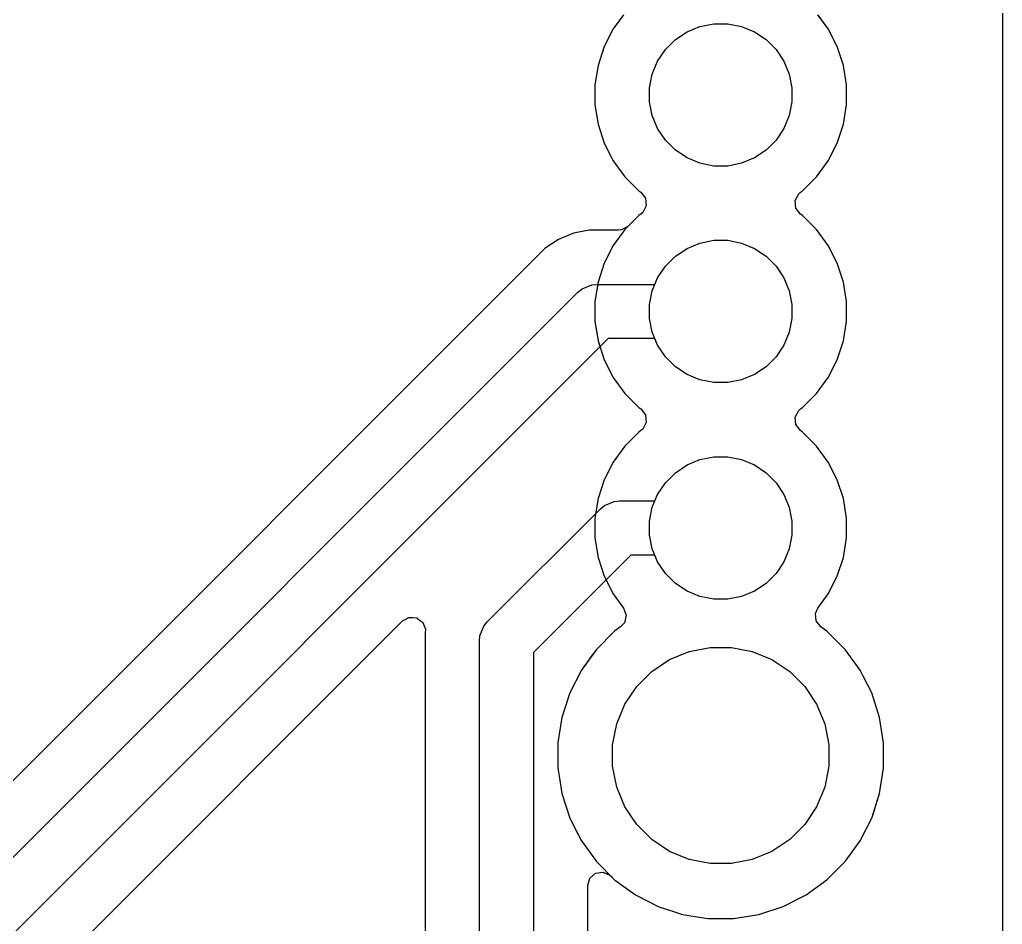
# Model space of a CAD drawing. Header units: inches. Extents: x 6.57 to 9.79, y -8.72 to -3.17.
# Drawn here: x 9.4302 to 9.7874, y -7.522 to -7.1931 of the extents above; entities that cross this region are included whole.
import ezdxf

# ---------------------------------------------------------------- set-up
doc = ezdxf.new("R2010")
doc.units = ezdxf.units.IN
doc.header["$MEASUREMENT"] = 0
doc.layers.add('F.Cu', color=13, linetype='CONTINUOUS', true_color=0xc83434)

msp = doc.modelspace()

# ---------------------------------------------------------------- linework, layer by layer
at = {"layer": 'F.Cu', "linetype": 'CONTINUOUS'}
for p, q in [((9.78738, -3.17026), (9.78738, -8.71951)), ((9.78738, -3.17026), (9.78738, -8.71951)), ((9.78738, -3.17026), (9.78738, -8.71951)), ((9.78738, -3.17026), (9.78738, -8.71951)), ((9.64971, -7.19134), (9.64595, -7.19652)), ((9.64971, -7.19134), (9.64595, -7.19652)), ((9.64971, -7.19134), (9.64595, -7.19652)), ((9.64971, -7.19134), (9.64595, -7.19652)), ((9.72413, -7.19652), (9.72037, -7.19134)), ((9.72413, -7.19652), (9.72037, -7.19134)), ((9.72413, -7.19652), (9.72037, -7.19134)), ((9.72413, -7.19652), (9.72061, -7.19168)), ((9.67278, -7.19754), (9.67749, -7.19559)), ((9.67278, -7.19754), (9.67749, -7.19559)), ((9.67278, -7.19754), (9.67749, -7.19559)), ((9.67278, -7.19754), (9.67749, -7.19559)), ((9.67749, -7.19559), (9.68249, -7.1946)), ((9.67749, -7.19559), (9.68249, -7.1946)), ((9.67749, -7.19559), (9.68249, -7.1946)), ((9.67749, -7.19559), (9.68249, -7.1946)), ((9.68249, -7.1946), (9.68759, -7.1946)), ((9.68249, -7.1946), (9.68759, -7.1946)), ((9.68249, -7.1946), (9.68759, -7.1946)), ((9.68249, -7.1946), (9.68759, -7.1946)), ((9.68759, -7.1946), (9.69259, -7.19559)), ((9.68759, -7.1946), (9.69259, -7.19559)), ((9.68759, -7.1946), (9.69259, -7.19559)), ((9.68759, -7.1946), (9.69259, -7.19559)), ((9.69259, -7.19559), (9.6973, -7.19754)), ((9.69259, -7.19559), (9.6973, -7.19754)), ((9.69259, -7.19559), (9.6973, -7.19754)), ((9.69259, -7.19559), (9.6973, -7.19754)), ((9.64595, -7.19652), (9.64268, -7.20293)), ((9.64595, -7.19652), (9.64268, -7.20293)), ((9.64595, -7.19652), (9.64268, -7.20293)), ((9.64595, -7.19652), (9.64268, -7.20293)), ((9.66855, -7.20037), (9.67278, -7.19754)), ((9.66855, -7.20037), (9.67278, -7.19754)), ((9.66855, -7.20037), (9.67278, -7.19754)), ((9.66855, -7.20037), (9.67278, -7.19754)), ((9.6973, -7.19754), (9.70153, -7.20037)), ((9.6973, -7.19754), (9.70153, -7.20037)), ((9.6973, -7.19754), (9.70153, -7.20037)), ((9.6973, -7.19754), (9.70153, -7.20037)), ((9.7274, -7.20293), (9.72413, -7.19652)), ((9.7274, -7.20293), (9.72413, -7.19652)), ((9.7274, -7.20293), (9.72413, -7.19652)), ((9.7274, -7.20293), (9.72413, -7.19652)), ((9.64268, -7.20293), (9.64046, -7.20977)), ((9.64268, -7.20293), (9.64046, -7.20977)), ((9.64268, -7.20293), (9.64046, -7.20977)), ((9.64268, -7.20293), (9.64046, -7.20977)), ((9.66494, -7.20398), (9.66855, -7.20037)), ((9.66494, -7.20398), (9.66855, -7.20037)), ((9.66494, -7.20398), (9.66855, -7.20037)), ((9.66494, -7.20398), (9.66855, -7.20037)), ((9.70153, -7.20037), (9.70514, -7.20398)), ((9.70153, -7.20037), (9.70514, -7.20398)), ((9.70153, -7.20037), (9.70514, -7.20398)), ((9.70153, -7.20037), (9.70514, -7.20398)), ((9.72962, -7.20977), (9.7274, -7.20293)), ((9.72962, -7.20977), (9.7274, -7.20293)), ((9.72962, -7.20977), (9.7274, -7.20293)), ((9.72962, -7.20977), (9.7274, -7.20293)), ((9.66211, -7.20822), (9.66494, -7.20398)), ((9.66211, -7.20822), (9.66494, -7.20398)), ((9.66211, -7.20822), (9.66494, -7.20398)), ((9.66211, -7.20822), (9.66494, -7.20398)), ((9.70514, -7.20398), (9.70797, -7.20822)), ((9.70514, -7.20398), (9.70797, -7.20822)), ((9.70514, -7.20398), (9.70797, -7.20822)), ((9.70514, -7.20398), (9.70797, -7.20822)), ((9.64046, -7.20977), (9.63933, -7.21688)), ((9.64046, -7.20977), (9.63933, -7.21688)), ((9.64046, -7.20977), (9.63933, -7.21688)), ((9.64046, -7.20977), (9.63933, -7.21688)), ((9.66016, -7.21293), (9.66211, -7.20822)), ((9.66016, -7.21293), (9.66211, -7.20822)), ((9.66016, -7.21293), (9.66211, -7.20822)), ((9.66016, -7.21293), (9.66211, -7.20822)), ((9.70797, -7.20822), (9.70992, -7.21293)), ((9.70797, -7.20822), (9.70992, -7.21293)), ((9.70797, -7.20822), (9.70992, -7.21293)), ((9.70797, -7.20822), (9.70992, -7.21293)), ((9.73074, -7.21688), (9.72962, -7.20977)), ((9.72962, -7.20977), (9.72962, -7.20977)), ((9.73074, -7.21688), (9.72962, -7.20977)), ((9.72962, -7.20977), (9.72962, -7.20977)), ((9.73074, -7.21688), (9.72962, -7.20977)), ((9.72962, -7.20977), (9.72962, -7.20977)), ((9.73074, -7.21688), (9.72962, -7.20977)), ((9.72962, -7.20977), (9.72962, -7.20977)), ((9.65916, -7.21792), (9.66016, -7.21293)), ((9.65916, -7.21792), (9.66016, -7.21293)), ((9.65916, -7.21792), (9.66016, -7.21293)), ((9.65916, -7.21792), (9.66016, -7.21293)), ((9.70992, -7.21293), (9.71091, -7.21792)), ((9.70992, -7.21293), (9.71091, -7.21792)), ((9.70992, -7.21293), (9.71091, -7.21792)), ((9.70992, -7.21293), (9.71091, -7.21792)), ((9.63933, -7.21688), (9.63933, -7.22407)), ((9.63933, -7.21688), (9.63933, -7.22407)), ((9.63933, -7.21688), (9.63933, -7.22407)), ((9.63933, -7.21688), (9.63933, -7.22407)), ((9.73074, -7.22407), (9.73074, -7.21688)), ((9.73074, -7.22407), (9.73074, -7.21688)), ((9.73074, -7.22407), (9.73074, -7.21688)), ((9.73074, -7.22407), (9.73074, -7.21688)), ((9.65916, -7.22302), (9.65916, -7.21792)), ((9.65916, -7.22302), (9.65916, -7.21792)), ((9.65916, -7.22302), (9.65916, -7.21792)), ((9.65916, -7.22302), (9.65916, -7.21792)), ((9.71091, -7.21792), (9.71091, -7.22302)), ((9.71091, -7.21792), (9.71091, -7.22302)), ((9.71091, -7.21792), (9.71091, -7.22302)), ((9.71091, -7.21792), (9.71091, -7.22302)), ((9.63933, -7.22407), (9.64046, -7.23117)), ((9.63933, -7.22407), (9.64046, -7.23117)), ((9.63933, -7.22407), (9.64046, -7.23117)), ((9.63933, -7.22407), (9.64046, -7.23117)), ((9.66016, -7.22802), (9.65916, -7.22302)), ((9.66016, -7.22802), (9.65916, -7.22302)), ((9.66016, -7.22802), (9.65916, -7.22302)), ((9.66016, -7.22802), (9.65916, -7.22302)), ((9.71091, -7.22302), (9.70992, -7.22802)), ((9.71091, -7.22302), (9.70992, -7.22802)), ((9.71091, -7.22302), (9.70992, -7.22802)), ((9.71091, -7.22302), (9.70992, -7.22802)), ((9.73012, -7.22802), (9.73074, -7.22407)), ((9.73012, -7.22802), (9.73074, -7.22407)), ((9.73012, -7.22802), (9.73074, -7.22407)), ((9.73012, -7.22802), (9.73074, -7.22407)), ((9.66211, -7.23273), (9.66016, -7.22802)), ((9.66211, -7.23273), (9.66016, -7.22802)), ((9.66211, -7.23273), (9.66016, -7.22802)), ((9.66211, -7.23273), (9.66016, -7.22802)), ((9.70992, -7.22802), (9.70797, -7.23273)), ((9.70992, -7.22802), (9.70797, -7.23273)), ((9.70992, -7.22802), (9.70797, -7.23273)), ((9.70992, -7.22802), (9.70797, -7.23273)), ((9.72962, -7.23117), (9.73012, -7.22802)), ((9.72962, -7.23117), (9.73012, -7.22802)), ((9.72962, -7.23117), (9.73012, -7.22802)), ((9.72962, -7.23117), (9.73012, -7.22802)), ((9.64046, -7.23117), (9.64046, -7.23117)), ((9.64046, -7.23117), (9.64268, -7.23802)), ((9.64046, -7.23117), (9.64046, -7.23117)), ((9.64046, -7.23117), (9.64268, -7.23802)), ((9.64046, -7.23117), (9.64046, -7.23117)), ((9.64046, -7.23117), (9.64268, -7.23802)), ((9.64046, -7.23117), (9.64046, -7.23117)), ((9.64046, -7.23117), (9.64268, -7.23802)), ((9.7274, -7.23802), (9.72962, -7.23117)), ((9.7274, -7.23802), (9.72962, -7.23117)), ((9.7274, -7.23802), (9.72962, -7.23117)), ((9.7274, -7.23802), (9.72962, -7.23117)), ((9.66494, -7.23697), (9.66211, -7.23273)), ((9.66494, -7.23697), (9.66211, -7.23273)), ((9.66494, -7.23697), (9.66211, -7.23273)), ((9.66494, -7.23697), (9.66211, -7.23273)), ((9.70797, -7.23273), (9.70514, -7.23697)), ((9.70797, -7.23273), (9.70514, -7.23697)), ((9.70797, -7.23273), (9.70514, -7.23697)), ((9.70797, -7.23273), (9.70514, -7.23697)), ((9.64268, -7.23802), (9.64595, -7.24443)), ((9.64268, -7.23802), (9.64595, -7.24443)), ((9.64268, -7.23802), (9.64595, -7.24443)), ((9.64268, -7.23802), (9.64595, -7.24443)), ((9.66855, -7.24057), (9.66494, -7.23697)), ((9.66855, -7.24057), (9.66494, -7.23697)), ((9.66855, -7.24057), (9.66494, -7.23697)), ((9.66855, -7.24057), (9.66494, -7.23697)), ((9.70514, -7.23697), (9.70153, -7.24057)), ((9.70514, -7.23697), (9.70153, -7.24057)), ((9.70514, -7.23697), (9.70153, -7.24057)), ((9.70514, -7.23697), (9.70153, -7.24057)), ((9.72413, -7.24443), (9.7274, -7.23802)), ((9.72413, -7.24443), (9.7274, -7.23802)), ((9.72413, -7.24443), (9.7274, -7.23802)), ((9.72413, -7.24443), (9.7274, -7.23802)), ((9.67278, -7.2434), (9.66855, -7.24057)), ((9.67278, -7.2434), (9.66855, -7.24057)), ((9.67278, -7.2434), (9.66855, -7.24057)), ((9.67278, -7.2434), (9.66855, -7.24057)), ((9.70153, -7.24057), (9.6973, -7.2434)), ((9.70153, -7.24057), (9.6973, -7.2434)), ((9.70153, -7.24057), (9.6973, -7.2434)), ((9.70153, -7.24057), (9.6973, -7.2434)), ((9.64595, -7.24443), (9.65018, -7.25025)), ((9.64595, -7.24443), (9.65018, -7.25025)), ((9.64595, -7.24443), (9.65018, -7.25025)), ((9.64595, -7.24443), (9.65018, -7.25025)), ((9.67749, -7.24535), (9.67278, -7.2434)), ((9.67749, -7.24535), (9.67278, -7.2434)), ((9.67749, -7.24535), (9.67278, -7.2434)), ((9.67749, -7.24535), (9.67278, -7.2434)), ((9.68249, -7.24635), (9.67749, -7.24535)), ((9.68249, -7.24635), (9.67749, -7.24535)), ((9.68249, -7.24635), (9.67749, -7.24535)), ((9.68249, -7.24635), (9.67749, -7.24535)), ((9.69259, -7.24535), (9.68759, -7.24635)), ((9.69259, -7.24535), (9.68759, -7.24635)), ((9.69259, -7.24535), (9.68759, -7.24635)), ((9.69259, -7.24535), (9.68759, -7.24635)), ((9.6973, -7.2434), (9.69259, -7.24535)), ((9.6973, -7.2434), (9.69259, -7.24535)), ((9.6973, -7.2434), (9.69259, -7.24535)), ((9.6973, -7.2434), (9.69259, -7.24535)), ((9.7199, -7.25025), (9.72413, -7.24443)), ((9.7199, -7.25025), (9.72413, -7.24443)), ((9.7199, -7.25025), (9.72413, -7.24443)), ((9.7199, -7.25025), (9.72413, -7.24443)), ((9.68759, -7.24635), (9.68249, -7.24635)), ((9.68759, -7.24635), (9.68249, -7.24635)), ((9.68759, -7.24635), (9.68249, -7.24635)), ((9.68759, -7.24635), (9.68249, -7.24635)), ((9.65018, -7.25025), (9.65526, -7.25533)), ((9.65018, -7.25025), (9.65526, -7.25533)), ((9.65018, -7.25025), (9.65526, -7.25533)), ((9.65018, -7.25025), (9.65526, -7.25533)), ((9.71481, -7.25533), (9.7199, -7.25025)), ((9.71481, -7.25533), (9.7199, -7.25025)), ((9.71481, -7.25533), (9.7199, -7.25025)), ((9.71481, -7.25533), (9.7199, -7.25025)), ((9.65526, -7.25533), (9.65603, -7.25589)), ((9.65526, -7.25533), (9.65603, -7.25589)), ((9.65526, -7.25533), (9.65603, -7.25589)), ((9.65526, -7.25533), (9.65603, -7.25589)), ((9.65603, -7.25589), (9.65771, -7.25807)), ((9.65603, -7.25589), (9.65771, -7.25807)), ((9.65603, -7.25589), (9.65771, -7.25807)), ((9.65603, -7.25589), (9.65771, -7.25807)), ((9.71213, -7.25887), (9.71341, -7.25644)), ((9.71213, -7.25887), (9.71341, -7.25644)), ((9.71213, -7.25887), (9.71341, -7.25644)), ((9.71213, -7.25887), (9.71341, -7.25644)), ((9.71341, -7.25644), (9.71404, -7.25589)), ((9.71341, -7.25644), (9.71404, -7.25589)), ((9.71341, -7.25644), (9.71404, -7.25589)), ((9.71341, -7.25644), (9.71404, -7.25589)), ((9.71404, -7.25589), (9.71481, -7.25533)), ((9.71404, -7.25589), (9.71481, -7.25533)), ((9.71404, -7.25589), (9.71481, -7.25533)), ((9.71404, -7.25589), (9.71481, -7.25533)), ((9.65771, -7.25807), (9.65795, -7.26081)), ((9.65771, -7.25807), (9.65795, -7.26081)), ((9.65771, -7.25807), (9.65795, -7.26081)), ((9.65771, -7.25807), (9.65795, -7.26081)), ((9.71236, -7.26161), (9.71213, -7.25887)), ((9.71236, -7.26161), (9.71213, -7.25887)), ((9.71236, -7.26161), (9.71213, -7.25887)), ((9.71236, -7.26161), (9.71213, -7.25887)), ((9.65629, -7.26361), (9.65526, -7.26435)), ((9.65603, -7.26379), (9.65526, -7.26435)), ((9.65603, -7.26379), (9.65526, -7.26435)), ((9.65603, -7.26379), (9.65526, -7.26435)), ((9.65667, -7.26324), (9.65603, -7.26379)), ((9.65667, -7.26324), (9.65603, -7.26379)), ((9.65667, -7.26324), (9.65603, -7.26379)), ((9.65652, -7.26339), (9.65629, -7.26361)), ((9.65667, -7.26324), (9.65652, -7.26339)), ((9.65795, -7.26081), (9.65667, -7.26324)), ((9.65795, -7.26081), (9.65667, -7.26324)), ((9.65795, -7.26081), (9.65667, -7.26324)), ((9.65795, -7.26081), (9.65667, -7.26324)), ((9.71404, -7.26379), (9.71236, -7.26161)), ((9.71404, -7.26379), (9.71236, -7.26161)), ((9.71404, -7.26379), (9.71236, -7.26161)), ((9.71404, -7.26379), (9.71236, -7.26161)), ((9.71481, -7.26435), (9.71404, -7.26379)), ((9.71481, -7.26435), (9.71404, -7.26379)), ((9.71481, -7.26435), (9.71404, -7.26379)), ((9.71481, -7.26435), (9.71404, -7.26379)), ((9.65526, -7.26435), (9.65018, -7.26944)), ((9.65526, -7.26435), (9.65018, -7.26944)), ((9.65526, -7.26435), (9.65018, -7.26944)), ((9.65526, -7.26435), (9.65133, -7.26829)), ((9.7199, -7.26944), (9.71481, -7.26435)), ((9.7199, -7.26944), (9.71481, -7.26435)), ((9.7199, -7.26944), (9.71481, -7.26435)), ((9.7199, -7.26944), (9.71481, -7.26435)), ((9.63149, -7.2708), (9.62611, -7.27303)), ((9.6372, -7.26967), (9.63149, -7.2708)), ((9.63149, -7.2708), (9.63149, -7.2708)), ((9.64793, -7.26967), (9.6372, -7.26967)), ((9.65018, -7.26944), (9.64595, -7.27526)), ((9.65018, -7.26944), (9.64595, -7.27526)), ((9.65018, -7.26944), (9.64595, -7.27526)), ((9.64876, -7.26958), (9.64793, -7.26967)), ((9.64883, -7.26958), (9.64876, -7.26958)), ((9.64886, -7.26957), (9.64883, -7.26958)), ((9.64897, -7.26955), (9.64886, -7.26957)), ((9.65011, -7.26893), (9.64897, -7.26955)), ((9.65128, -7.26833), (9.65011, -7.26893)), ((9.65133, -7.26829), (9.65128, -7.26833)), ((9.72413, -7.27526), (9.7199, -7.26944)), ((9.72413, -7.27526), (9.7199, -7.26944)), ((9.72413, -7.27526), (9.7199, -7.26944)), ((9.72413, -7.27526), (9.7199, -7.26944)), ((9.62611, -7.27303), (9.62127, -7.27626)), ((9.62611, -7.27303), (9.62611, -7.27303)), ((9.67278, -7.27628), (9.67749, -7.27433)), ((9.67278, -7.27628), (9.67749, -7.27433)), ((9.67278, -7.27628), (9.67749, -7.27433)), ((9.67278, -7.27628), (9.67749, -7.27433)), ((9.67749, -7.27433), (9.68249, -7.27334)), ((9.67749, -7.27433), (9.68249, -7.27334)), ((9.67749, -7.27433), (9.68249, -7.27334)), ((9.67749, -7.27433), (9.68249, -7.27334)), ((9.68249, -7.27334), (9.68759, -7.27334)), ((9.68249, -7.27334), (9.68759, -7.27334)), ((9.68249, -7.27334), (9.68759, -7.27334)), ((9.68249, -7.27334), (9.68759, -7.27334)), ((9.68759, -7.27334), (9.69259, -7.27433)), ((9.68759, -7.27334), (9.69259, -7.27433)), ((9.68759, -7.27334), (9.69259, -7.27433)), ((9.68759, -7.27334), (9.69259, -7.27433)), ((9.69259, -7.27433), (9.6973, -7.27628)), ((9.69259, -7.27433), (9.6973, -7.27628)), ((9.69259, -7.27433), (9.6973, -7.27628)), ((9.69259, -7.27433), (9.6973, -7.27628)), ((9.62127, -7.27626), (9.11355, -7.78398)), ((9.62127, -7.27626), (9.62127, -7.27626)), ((9.64595, -7.27526), (9.64268, -7.28167)), ((9.64595, -7.27526), (9.64268, -7.28167)), ((9.64595, -7.27526), (9.64268, -7.28167)), ((9.66855, -7.27911), (9.67278, -7.27628)), ((9.66855, -7.27911), (9.67278, -7.27628)), ((9.66855, -7.27911), (9.67278, -7.27628)), ((9.66855, -7.27911), (9.67278, -7.27628)), ((9.6973, -7.27628), (9.70153, -7.27911)), ((9.6973, -7.27628), (9.70153, -7.27911)), ((9.6973, -7.27628), (9.70153, -7.27911)), ((9.6973, -7.27628), (9.70153, -7.27911)), ((9.7274, -7.28167), (9.72413, -7.27526)), ((9.7274, -7.28167), (9.72413, -7.27526)), ((9.7274, -7.28167), (9.72413, -7.27526)), ((9.7274, -7.28167), (9.72413, -7.27526)), ((9.64268, -7.28167), (9.64046, -7.28851)), ((9.64268, -7.28167), (9.64046, -7.28851)), ((9.64268, -7.28167), (9.64046, -7.28851)), ((9.66494, -7.28272), (9.66855, -7.27911)), ((9.66494, -7.28272), (9.66855, -7.27911)), ((9.66494, -7.28272), (9.66855, -7.27911)), ((9.66494, -7.28272), (9.66855, -7.27911)), ((9.70153, -7.27911), (9.70514, -7.28272)), ((9.70153, -7.27911), (9.70514, -7.28272)), ((9.70153, -7.27911), (9.70514, -7.28272)), ((9.70153, -7.27911), (9.70514, -7.28272)), ((9.72962, -7.28851), (9.7274, -7.28167)), ((9.72962, -7.28851), (9.7274, -7.28167)), ((9.72962, -7.28851), (9.7274, -7.28167)), ((9.72962, -7.28851), (9.7274, -7.28167)), ((9.66211, -7.28696), (9.66494, -7.28272)), ((9.66211, -7.28696), (9.66494, -7.28272)), ((9.66211, -7.28696), (9.66494, -7.28272)), ((9.66211, -7.28696), (9.66494, -7.28272)), ((9.70514, -7.28272), (9.70797, -7.28696)), ((9.70514, -7.28272), (9.70797, -7.28696)), ((9.70514, -7.28272), (9.70797, -7.28696)), ((9.70514, -7.28272), (9.70797, -7.28696)), ((9.64046, -7.28851), (9.63933, -7.29562)), ((9.64046, -7.28851), (9.63933, -7.29562)), ((9.64046, -7.28851), (9.63933, -7.29562)), ((9.66016, -7.29167), (9.66211, -7.28696)), ((9.66016, -7.29167), (9.66211, -7.28696)), ((9.66016, -7.29167), (9.66211, -7.28696)), ((9.66111, -7.28937), (9.66211, -7.28696)), ((9.70797, -7.28696), (9.70992, -7.29167)), ((9.70797, -7.28696), (9.70992, -7.29167)), ((9.70797, -7.28696), (9.70992, -7.29167)), ((9.70797, -7.28696), (9.70992, -7.29167)), ((9.73074, -7.29562), (9.72962, -7.28851)), ((9.72962, -7.28851), (9.72962, -7.28851)), ((9.73074, -7.29562), (9.72962, -7.28851)), ((9.72962, -7.28851), (9.72962, -7.28851)), ((9.73074, -7.29562), (9.72962, -7.28851)), ((9.72962, -7.28851), (9.72962, -7.28851)), ((9.73074, -7.29562), (9.72962, -7.28851)), ((9.72962, -7.28851), (9.72962, -7.28851)), ((9.12028, -7.80512), (9.63315, -7.29225)), ((9.63315, -7.29225), (9.63464, -7.29103)), ((9.63464, -7.29103), (9.63819, -7.28956)), ((9.63464, -7.29103), (9.63464, -7.29103)), ((9.63819, -7.28956), (9.64011, -7.28937)), ((9.64011, -7.28937), (9.66111, -7.28937)), ((9.65916, -7.29666), (9.66016, -7.29167)), ((9.65916, -7.29666), (9.66016, -7.29167)), ((9.65916, -7.29666), (9.66016, -7.29167)), ((9.70992, -7.29167), (9.71091, -7.29666)), ((9.70992, -7.29167), (9.71091, -7.29666)), ((9.70992, -7.29167), (9.71091, -7.29666)), ((9.70992, -7.29167), (9.71091, -7.29666)), ((9.63933, -7.29562), (9.63933, -7.30281)), ((9.63933, -7.29562), (9.63933, -7.30281)), ((9.63933, -7.29562), (9.63933, -7.30281)), ((9.73074, -7.30281), (9.73074, -7.29562)), ((9.73074, -7.30281), (9.73074, -7.29562)), ((9.73074, -7.30281), (9.73074, -7.29562)), ((9.73074, -7.30281), (9.73074, -7.29562)), ((9.65916, -7.30176), (9.65916, -7.29666)), ((9.65916, -7.30176), (9.65916, -7.29666)), ((9.65916, -7.30176), (9.65916, -7.29666)), ((9.71091, -7.29666), (9.71091, -7.30176)), ((9.71091, -7.29666), (9.71091, -7.30176)), ((9.71091, -7.29666), (9.71091, -7.30176)), ((9.71091, -7.29666), (9.71091, -7.30176)), ((9.63933, -7.30281), (9.64046, -7.30992)), ((9.63933, -7.30281), (9.64008, -7.30754)), ((9.63933, -7.30281), (9.64046, -7.30992)), ((9.66016, -7.30676), (9.65916, -7.30176)), ((9.66016, -7.30676), (9.65916, -7.30176)), ((9.66016, -7.30676), (9.65916, -7.30176)), ((9.71091, -7.30176), (9.70992, -7.30676)), ((9.71091, -7.30176), (9.70992, -7.30676)), ((9.71091, -7.30176), (9.70992, -7.30676)), ((9.71091, -7.30176), (9.70992, -7.30676)), ((9.73012, -7.30676), (9.73074, -7.30281)), ((9.73012, -7.30676), (9.73074, -7.30281)), ((9.73012, -7.30676), (9.73074, -7.30281)), ((9.73012, -7.30676), (9.73074, -7.30281)), ((9.66211, -7.31147), (9.66016, -7.30676)), ((9.66211, -7.31147), (9.66016, -7.30676)), ((9.66211, -7.31147), (9.66016, -7.30676)), ((9.70992, -7.30676), (9.70797, -7.31147)), ((9.70992, -7.30676), (9.70797, -7.31147)), ((9.70992, -7.30676), (9.70797, -7.31147)), ((9.70992, -7.30676), (9.70797, -7.31147)), ((9.72962, -7.30992), (9.73012, -7.30676)), ((9.72962, -7.30992), (9.73012, -7.30676)), ((9.72962, -7.30992), (9.73012, -7.30676)), ((9.72962, -7.30992), (9.73012, -7.30676)), ((9.64418, -7.30906), (9.13132, -7.82192)), ((9.64008, -7.30754), (9.64046, -7.30992)), ((9.64046, -7.30992), (9.64046, -7.30992)), ((9.64046, -7.30992), (9.64268, -7.31676)), ((9.64046, -7.30992), (9.64268, -7.31676)), ((9.64046, -7.30992), (9.64046, -7.30992)), ((9.64046, -7.30992), (9.64268, -7.31676)), ((9.66111, -7.30906), (9.64418, -7.30906)), ((9.66211, -7.31147), (9.66111, -7.30906)), ((9.7274, -7.31676), (9.72962, -7.30992)), ((9.7274, -7.31676), (9.72962, -7.30992)), ((9.7274, -7.31676), (9.72962, -7.30992)), ((9.7274, -7.31676), (9.72962, -7.30992)), ((9.66494, -7.31571), (9.66211, -7.31147)), ((9.66494, -7.31571), (9.66211, -7.31147)), ((9.66494, -7.31571), (9.66211, -7.31147)), ((9.66494, -7.31571), (9.66211, -7.31147)), ((9.70797, -7.31147), (9.70514, -7.31571)), ((9.70797, -7.31147), (9.70514, -7.31571)), ((9.70797, -7.31147), (9.70514, -7.31571)), ((9.70797, -7.31147), (9.70514, -7.31571)), ((9.64268, -7.31676), (9.64595, -7.32317)), ((9.64268, -7.31676), (9.64595, -7.32317)), ((9.64268, -7.31676), (9.64595, -7.32317)), ((9.66855, -7.31931), (9.66494, -7.31571)), ((9.66855, -7.31931), (9.66494, -7.31571)), ((9.66855, -7.31931), (9.66494, -7.31571)), ((9.66855, -7.31931), (9.66494, -7.31571)), ((9.70514, -7.31571), (9.70153, -7.31931)), ((9.70514, -7.31571), (9.70153, -7.31931)), ((9.70514, -7.31571), (9.70153, -7.31931)), ((9.70514, -7.31571), (9.70153, -7.31931)), ((9.72413, -7.32317), (9.7274, -7.31676)), ((9.72413, -7.32317), (9.7274, -7.31676)), ((9.72413, -7.32317), (9.7274, -7.31676)), ((9.72413, -7.32317), (9.7274, -7.31676)), ((9.67278, -7.32214), (9.66855, -7.31931)), ((9.67278, -7.32214), (9.66855, -7.31931)), ((9.67278, -7.32214), (9.66855, -7.31931)), ((9.67278, -7.32214), (9.66855, -7.31931)), ((9.70153, -7.31931), (9.6973, -7.32214)), ((9.70153, -7.31931), (9.6973, -7.32214)), ((9.70153, -7.31931), (9.6973, -7.32214)), ((9.70153, -7.31931), (9.6973, -7.32214)), ((9.64595, -7.32317), (9.65018, -7.32899)), ((9.64595, -7.32317), (9.65018, -7.32899)), ((9.64595, -7.32317), (9.65018, -7.32899)), ((9.67749, -7.32409), (9.67278, -7.32214)), ((9.67749, -7.32409), (9.67278, -7.32214)), ((9.67749, -7.32409), (9.67278, -7.32214)), ((9.67749, -7.32409), (9.67278, -7.32214)), ((9.68249, -7.32509), (9.67749, -7.32409)), ((9.68249, -7.32509), (9.67749, -7.32409)), ((9.68249, -7.32509), (9.67749, -7.32409)), ((9.68249, -7.32509), (9.67749, -7.32409)), ((9.69259, -7.32409), (9.68759, -7.32509)), ((9.69259, -7.32409), (9.68759, -7.32509)), ((9.69259, -7.32409), (9.68759, -7.32509)), ((9.69259, -7.32409), (9.68759, -7.32509)), ((9.6973, -7.32214), (9.69259, -7.32409)), ((9.6973, -7.32214), (9.69259, -7.32409)), ((9.6973, -7.32214), (9.69259, -7.32409)), ((9.6973, -7.32214), (9.69259, -7.32409)), ((9.7199, -7.32899), (9.72413, -7.32317)), ((9.7199, -7.32899), (9.72413, -7.32317)), ((9.7199, -7.32899), (9.72413, -7.32317)), ((9.7199, -7.32899), (9.72413, -7.32317)), ((9.68759, -7.32509), (9.68249, -7.32509)), ((9.68759, -7.32509), (9.68249, -7.32509)), ((9.68759, -7.32509), (9.68249, -7.32509)), ((9.68759, -7.32509), (9.68249, -7.32509)), ((9.65018, -7.32899), (9.65526, -7.33407)), ((9.65018, -7.32899), (9.65526, -7.33407)), ((9.65018, -7.32899), (9.65526, -7.33407)), ((9.71481, -7.33407), (9.7199, -7.32899)), ((9.71481, -7.33407), (9.7199, -7.32899)), ((9.71481, -7.33407), (9.7199, -7.32899)), ((9.71481, -7.33407), (9.7199, -7.32899)), ((9.65526, -7.33407), (9.65526, -7.33407)), ((9.65526, -7.33407), (9.65603, -7.33463)), ((9.65526, -7.33407), (9.65526, -7.33407)), ((9.65526, -7.33407), (9.65603, -7.33463)), ((9.65526, -7.33407), (9.65526, -7.33407)), ((9.65526, -7.33407), (9.65603, -7.33463)), ((9.65603, -7.33463), (9.65771, -7.33681)), ((9.65603, -7.33463), (9.65771, -7.33681)), ((9.65603, -7.33463), (9.65771, -7.33681)), ((9.71213, -7.33761), (9.71341, -7.33518)), ((9.71213, -7.33761), (9.71341, -7.33518)), ((9.71213, -7.33761), (9.71341, -7.33518)), ((9.71213, -7.33761), (9.71341, -7.33518)), ((9.71341, -7.33518), (9.71404, -7.33463)), ((9.71341, -7.33518), (9.71404, -7.33463)), ((9.71341, -7.33518), (9.71404, -7.33463)), ((9.71341, -7.33518), (9.71404, -7.33463)), ((9.71404, -7.33463), (9.71481, -7.33407)), ((9.71404, -7.33463), (9.71481, -7.33407)), ((9.71404, -7.33463), (9.71481, -7.33407)), ((9.71404, -7.33463), (9.71481, -7.33407)), ((9.65771, -7.33681), (9.65795, -7.33955)), ((9.65771, -7.33681), (9.65795, -7.33955)), ((9.65771, -7.33681), (9.65795, -7.33955)), ((9.71236, -7.34035), (9.71213, -7.33761)), ((9.71236, -7.34035), (9.71213, -7.33761)), ((9.71236, -7.34035), (9.71213, -7.33761)), ((9.71236, -7.34035), (9.71213, -7.33761)), ((9.65603, -7.34253), (9.65526, -7.34309)), ((9.65603, -7.34253), (9.65526, -7.34309)), ((9.65603, -7.34253), (9.65526, -7.34309)), ((9.65667, -7.34199), (9.65603, -7.34253)), ((9.65667, -7.34199), (9.65603, -7.34253)), ((9.65667, -7.34199), (9.65603, -7.34253)), ((9.65795, -7.33955), (9.65667, -7.34199)), ((9.65795, -7.33955), (9.65667, -7.34199)), ((9.65795, -7.33955), (9.65667, -7.34199)), ((9.71404, -7.34253), (9.71236, -7.34035)), ((9.71404, -7.34253), (9.71236, -7.34035)), ((9.71404, -7.34253), (9.71236, -7.34035)), ((9.71404, -7.34253), (9.71236, -7.34035)), ((9.71481, -7.34309), (9.71404, -7.34253)), ((9.71481, -7.34309), (9.71404, -7.34253)), ((9.71481, -7.34309), (9.71404, -7.34253)), ((9.71481, -7.34309), (9.71404, -7.34253)), ((9.65526, -7.34309), (9.65018, -7.34818)), ((9.65526, -7.34309), (9.65018, -7.34818)), ((9.65526, -7.34309), (9.65018, -7.34818)), ((9.65526, -7.34309), (9.65526, -7.34309)), ((9.65526, -7.34309), (9.65526, -7.34309)), ((9.65526, -7.34309), (9.65526, -7.34309)), ((9.7199, -7.34818), (9.71481, -7.34309)), ((9.7199, -7.34818), (9.71481, -7.34309)), ((9.7199, -7.34818), (9.71481, -7.34309)), ((9.7199, -7.34818), (9.71481, -7.34309)), ((9.65018, -7.34818), (9.64595, -7.354)), ((9.65018, -7.34818), (9.64595, -7.354)), ((9.65018, -7.34818), (9.64595, -7.354)), ((9.72413, -7.354), (9.7199, -7.34818)), ((9.72413, -7.354), (9.7199, -7.34818)), ((9.72413, -7.354), (9.7199, -7.34818)), ((9.72413, -7.354), (9.7199, -7.34818)), ((9.67278, -7.35502), (9.67749, -7.35307)), ((9.67278, -7.35502), (9.67749, -7.35307)), ((9.67278, -7.35502), (9.67749, -7.35307)), ((9.67278, -7.35502), (9.67749, -7.35307)), ((9.67749, -7.35307), (9.68249, -7.35208)), ((9.67749, -7.35307), (9.68249, -7.35208)), ((9.67749, -7.35307), (9.68249, -7.35208)), ((9.67749, -7.35307), (9.68249, -7.35208)), ((9.68249, -7.35208), (9.68759, -7.35208)), ((9.68249, -7.35208), (9.68759, -7.35208)), ((9.68249, -7.35208), (9.68759, -7.35208)), ((9.68249, -7.35208), (9.68759, -7.35208)), ((9.68759, -7.35208), (9.69259, -7.35307)), ((9.68759, -7.35208), (9.69259, -7.35307)), ((9.68759, -7.35208), (9.69259, -7.35307)), ((9.68759, -7.35208), (9.69259, -7.35307)), ((9.69259, -7.35307), (9.6973, -7.35502)), ((9.69259, -7.35307), (9.6973, -7.35502)), ((9.69259, -7.35307), (9.6973, -7.35502)), ((9.69259, -7.35307), (9.6973, -7.35502)), ((9.64595, -7.354), (9.64268, -7.36041)), ((9.64595, -7.354), (9.64268, -7.36041)), ((9.64595, -7.354), (9.64268, -7.36041)), ((9.66855, -7.35785), (9.67278, -7.35502)), ((9.66855, -7.35785), (9.67278, -7.35502)), ((9.66855, -7.35785), (9.67278, -7.35502)), ((9.66855, -7.35785), (9.67278, -7.35502)), ((9.6973, -7.35502), (9.70153, -7.35785)), ((9.6973, -7.35502), (9.70153, -7.35785)), ((9.6973, -7.35502), (9.70153, -7.35785)), ((9.6973, -7.35502), (9.70153, -7.35785)), ((9.7274, -7.36041), (9.72413, -7.354)), ((9.7274, -7.36041), (9.72413, -7.354)), ((9.7274, -7.36041), (9.72413, -7.354)), ((9.7274, -7.36041), (9.72413, -7.354)), ((9.64268, -7.36041), (9.64046, -7.36725)), ((9.64268, -7.36041), (9.64046, -7.36725)), ((9.64268, -7.36041), (9.64046, -7.36725)), ((9.66494, -7.36146), (9.66855, -7.35785)), ((9.66494, -7.36146), (9.66855, -7.35785)), ((9.66494, -7.36146), (9.66855, -7.35785)), ((9.66494, -7.36146), (9.66855, -7.35785)), ((9.70153, -7.35785), (9.70514, -7.36146)), ((9.70153, -7.35785), (9.70514, -7.36146)), ((9.70153, -7.35785), (9.70514, -7.36146)), ((9.70153, -7.35785), (9.70514, -7.36146)), ((9.72962, -7.36725), (9.7274, -7.36041)), ((9.72962, -7.36725), (9.7274, -7.36041)), ((9.72962, -7.36725), (9.7274, -7.36041)), ((9.72962, -7.36725), (9.7274, -7.36041)), ((9.66211, -7.3657), (9.66494, -7.36146)), ((9.66211, -7.3657), (9.66494, -7.36146)), ((9.66211, -7.3657), (9.66494, -7.36146)), ((9.66211, -7.3657), (9.66494, -7.36146)), ((9.70514, -7.36146), (9.70797, -7.3657)), ((9.70514, -7.36146), (9.70797, -7.3657)), ((9.70514, -7.36146), (9.70797, -7.3657)), ((9.70514, -7.36146), (9.70797, -7.3657)), ((9.64046, -7.36725), (9.63933, -7.37436)), ((9.64046, -7.36725), (9.63933, -7.37436)), ((9.64046, -7.36725), (9.63933, -7.37436)), ((9.66016, -7.37041), (9.66211, -7.3657)), ((9.66016, -7.37041), (9.66211, -7.3657)), ((9.66016, -7.37041), (9.66211, -7.3657)), ((9.66111, -7.36811), (9.66211, -7.3657)), ((9.70797, -7.3657), (9.70992, -7.37041)), ((9.70797, -7.3657), (9.70992, -7.37041)), ((9.70797, -7.3657), (9.70992, -7.37041)), ((9.70797, -7.3657), (9.70992, -7.37041)), ((9.73074, -7.37436), (9.72962, -7.36725)), ((9.72962, -7.36725), (9.72962, -7.36725)), ((9.73074, -7.37436), (9.72962, -7.36725)), ((9.72962, -7.36725), (9.72962, -7.36725)), ((9.73074, -7.37436), (9.72962, -7.36725)), ((9.72962, -7.36725), (9.72962, -7.36725)), ((9.73074, -7.37436), (9.72962, -7.36725)), ((9.72962, -7.36725), (9.72962, -7.36725)), ((9.6002, -7.4121), (9.64131, -7.37099)), ((9.64131, -7.37099), (9.6428, -7.36977)), ((9.6428, -7.36977), (9.64488, -7.36891)), ((9.64488, -7.36891), (9.64635, -7.3683)), ((9.64635, -7.3683), (9.64827, -7.36811)), ((9.64827, -7.36811), (9.66111, -7.36811)), ((9.65916, -7.3754), (9.66016, -7.37041)), ((9.65916, -7.3754), (9.66016, -7.37041)), ((9.65916, -7.3754), (9.66016, -7.37041)), ((9.70992, -7.37041), (9.71091, -7.3754)), ((9.70992, -7.37041), (9.71091, -7.3754)), ((9.70992, -7.37041), (9.71091, -7.3754)), ((9.70992, -7.37041), (9.71091, -7.3754)), ((9.63933, -7.37436), (9.63933, -7.38155)), ((9.63933, -7.37436), (9.63933, -7.38155)), ((9.63933, -7.37436), (9.63933, -7.38155)), ((9.73074, -7.38155), (9.73074, -7.37436)), ((9.73074, -7.38155), (9.73074, -7.37436)), ((9.73074, -7.38155), (9.73074, -7.37436)), ((9.73074, -7.38155), (9.73074, -7.37436)), ((9.65916, -7.3805), (9.65916, -7.3754)), ((9.65916, -7.3805), (9.65916, -7.3754)), ((9.65916, -7.3805), (9.65916, -7.3754)), ((9.71091, -7.3754), (9.71091, -7.3805)), ((9.71091, -7.3754), (9.71091, -7.3805)), ((9.71091, -7.3754), (9.71091, -7.3805)), ((9.71091, -7.3754), (9.71091, -7.3805)), ((9.63933, -7.38155), (9.64046, -7.38866)), ((9.63933, -7.38155), (9.64046, -7.38866)), ((9.63933, -7.38155), (9.64046, -7.38866)), ((9.66016, -7.3855), (9.65916, -7.3805)), ((9.66016, -7.3855), (9.65916, -7.3805)), ((9.66016, -7.3855), (9.65916, -7.3805)), ((9.71091, -7.3805), (9.70992, -7.3855)), ((9.71091, -7.3805), (9.70992, -7.3855)), ((9.71091, -7.3805), (9.70992, -7.3855)), ((9.71091, -7.3805), (9.70992, -7.3855)), ((9.73012, -7.3855), (9.73074, -7.38155)), ((9.73012, -7.3855), (9.73074, -7.38155)), ((9.73012, -7.3855), (9.73074, -7.38155)), ((9.73012, -7.3855), (9.73074, -7.38155)), ((9.66211, -7.39021), (9.66016, -7.3855)), ((9.66211, -7.39021), (9.66016, -7.3855)), ((9.66211, -7.39021), (9.66016, -7.3855)), ((9.70992, -7.3855), (9.70797, -7.39021)), ((9.70992, -7.3855), (9.70797, -7.39021)), ((9.70992, -7.3855), (9.70797, -7.39021)), ((9.70992, -7.3855), (9.70797, -7.39021)), ((9.72962, -7.38866), (9.73012, -7.3855)), ((9.72962, -7.38866), (9.73012, -7.3855)), ((9.72962, -7.38866), (9.73012, -7.3855)), ((9.72962, -7.38866), (9.73012, -7.3855)), ((9.65235, -7.3878), (9.61701, -7.42314)), ((9.64046, -7.38866), (9.64046, -7.38866)), ((9.64046, -7.38866), (9.64268, -7.3955)), ((9.64046, -7.38866), (9.64268, -7.3955)), ((9.64046, -7.38866), (9.64268, -7.3955)), ((9.66111, -7.3878), (9.65235, -7.3878)), ((9.66211, -7.39021), (9.66111, -7.3878)), ((9.7274, -7.3955), (9.72962, -7.38866)), ((9.7274, -7.3955), (9.72962, -7.38866)), ((9.7274, -7.3955), (9.72962, -7.38866)), ((9.7274, -7.3955), (9.72962, -7.38866)), ((9.66494, -7.39445), (9.66211, -7.39021)), ((9.66494, -7.39445), (9.66211, -7.39021)), ((9.66494, -7.39445), (9.66211, -7.39021)), ((9.66494, -7.39445), (9.66211, -7.39021)), ((9.70797, -7.39021), (9.70514, -7.39445)), ((9.70797, -7.39021), (9.70514, -7.39445)), ((9.70797, -7.39021), (9.70514, -7.39445)), ((9.70797, -7.39021), (9.70514, -7.39445)), ((9.64268, -7.3955), (9.64499, -7.40002)), ((9.64268, -7.3955), (9.64595, -7.40191)), ((9.64268, -7.3955), (9.64595, -7.40191)), ((9.66855, -7.39805), (9.66494, -7.39445)), ((9.66855, -7.39805), (9.66494, -7.39445)), ((9.66855, -7.39805), (9.66494, -7.39445)), ((9.66855, -7.39805), (9.66494, -7.39445)), ((9.70514, -7.39445), (9.70153, -7.39805)), ((9.70514, -7.39445), (9.70153, -7.39805)), ((9.70514, -7.39445), (9.70153, -7.39805)), ((9.70514, -7.39445), (9.70153, -7.39805)), ((9.72413, -7.40191), (9.7274, -7.3955)), ((9.72413, -7.40191), (9.7274, -7.3955)), ((9.72413, -7.40191), (9.7274, -7.3955)), ((9.72413, -7.40191), (9.7274, -7.3955)), ((9.67278, -7.40088), (9.66855, -7.39805)), ((9.67278, -7.40088), (9.66855, -7.39805)), ((9.67278, -7.40088), (9.66855, -7.39805)), ((9.67278, -7.40088), (9.66855, -7.39805)), ((9.70153, -7.39805), (9.6973, -7.40088)), ((9.70153, -7.39805), (9.6973, -7.40088)), ((9.70153, -7.39805), (9.6973, -7.40088)), ((9.70153, -7.39805), (9.6973, -7.40088)), ((9.64499, -7.40002), (9.64595, -7.40191)), ((9.64595, -7.40191), (9.64971, -7.40708)), ((9.64595, -7.40191), (9.64971, -7.40708)), ((9.64595, -7.40191), (9.64971, -7.40708)), ((9.67749, -7.40283), (9.67278, -7.40088)), ((9.67749, -7.40283), (9.67278, -7.40088)), ((9.67749, -7.40283), (9.67278, -7.40088)), ((9.67749, -7.40283), (9.67278, -7.40088)), ((9.68249, -7.40383), (9.67749, -7.40283)), ((9.68249, -7.40383), (9.67749, -7.40283)), ((9.68249, -7.40383), (9.67749, -7.40283)), ((9.68249, -7.40383), (9.67749, -7.40283)), ((9.69259, -7.40283), (9.68759, -7.40383)), ((9.69259, -7.40283), (9.68759, -7.40383)), ((9.69259, -7.40283), (9.68759, -7.40383)), ((9.69259, -7.40283), (9.68759, -7.40383)), ((9.6973, -7.40088), (9.69259, -7.40283)), ((9.6973, -7.40088), (9.69259, -7.40283)), ((9.6973, -7.40088), (9.69259, -7.40283)), ((9.6973, -7.40088), (9.69259, -7.40283)), ((9.72037, -7.40708), (9.72413, -7.40191)), ((9.72037, -7.40708), (9.72413, -7.40191)), ((9.72037, -7.40708), (9.72413, -7.40191)), ((9.72037, -7.40708), (9.72413, -7.40191)), ((9.68759, -7.40383), (9.68249, -7.40383)), ((9.68759, -7.40383), (9.68249, -7.40383)), ((9.68759, -7.40383), (9.68249, -7.40383)), ((9.68759, -7.40383), (9.68249, -7.40383)), ((9.57055, -7.41109), (9.57171, -7.41043)), ((9.57171, -7.41043), (9.57175, -7.41043)), ((9.57175, -7.41043), (9.57179, -7.41041)), ((9.57179, -7.41041), (9.57312, -7.4105)), ((9.57312, -7.4105), (9.57445, -7.41058)), ((9.57445, -7.41058), (9.57449, -7.4106)), ((9.64971, -7.40708), (9.65063, -7.40967)), ((9.64971, -7.40708), (9.65063, -7.40967)), ((9.64971, -7.40708), (9.65063, -7.40967)), ((9.65063, -7.40967), (9.65001, -7.41235)), ((9.65063, -7.40967), (9.65001, -7.41235)), ((9.65063, -7.40967), (9.65001, -7.41235)), ((9.71953, -7.40898), (9.72037, -7.40708)), ((9.71953, -7.40898), (9.72037, -7.40708)), ((9.71953, -7.40898), (9.72037, -7.40708)), ((9.71953, -7.40898), (9.72037, -7.40708)), ((9.71977, -7.41172), (9.71953, -7.40898)), ((9.71977, -7.41172), (9.71953, -7.40898)), ((9.71977, -7.41172), (9.71953, -7.40898)), ((9.71977, -7.41172), (9.71953, -7.40898)), ((9.18764, -7.79346), (9.56938, -7.41173)), ((9.56938, -7.41173), (9.57055, -7.41109)), ((9.57449, -7.4106), (9.57454, -7.41061)), ((9.57454, -7.41061), (9.5756, -7.4114)), ((9.5756, -7.4114), (9.57669, -7.41218)), ((9.57669, -7.41218), (9.5767, -7.41223)), ((9.5767, -7.41223), (9.57674, -7.41225)), ((9.57674, -7.41225), (9.5772, -7.4135)), ((9.5772, -7.4135), (9.57769, -7.41474)), ((9.59751, -7.41714), (9.59898, -7.41359)), ((9.59898, -7.41359), (9.6002, -7.4121)), ((9.59898, -7.41359), (9.59898, -7.41359)), ((9.64863, -7.4139), (9.64647, -7.41547)), ((9.64863, -7.4139), (9.64647, -7.41547)), ((9.64863, -7.4139), (9.64647, -7.41547)), ((9.65001, -7.41235), (9.64863, -7.4139)), ((9.65001, -7.41235), (9.64863, -7.4139)), ((9.65001, -7.41235), (9.64863, -7.4139)), ((9.72145, -7.4139), (9.71977, -7.41172)), ((9.72145, -7.4139), (9.71977, -7.41172)), ((9.72145, -7.4139), (9.71977, -7.41172)), ((9.72145, -7.4139), (9.71977, -7.41172)), ((9.72361, -7.41547), (9.72145, -7.4139)), ((9.72361, -7.41547), (9.72145, -7.4139)), ((9.72361, -7.41547), (9.72145, -7.4139)), ((9.72361, -7.41547), (9.72145, -7.4139)), ((9.57765, -7.41598), (9.57762, -7.41615)), ((9.57762, -7.41615), (9.57762, -7.41623)), ((9.57762, -7.41623), (9.57762, -7.85571)), ((9.57767, -7.41582), (9.57765, -7.41598)), ((9.57769, -7.41505), (9.57767, -7.41582)), ((9.57769, -7.41474), (9.57769, -7.41481)), ((9.57769, -7.41481), (9.5777, -7.41483)), ((9.5777, -7.41483), (9.57769, -7.41505)), ((9.59732, -7.41906), (9.59751, -7.41714)), ((9.64647, -7.41547), (9.63988, -7.42206)), ((9.64647, -7.41547), (9.63988, -7.42206)), ((9.64647, -7.41547), (9.63988, -7.42206)), ((9.64647, -7.41547), (9.64647, -7.41547)), ((9.64647, -7.41547), (9.64647, -7.41547)), ((9.64647, -7.41547), (9.64647, -7.41547)), ((9.64647, -7.41547), (9.64647, -7.41547)), ((9.64647, -7.41547), (9.64647, -7.41547)), ((9.64647, -7.41547), (9.64647, -7.41547)), ((9.7302, -7.42206), (9.72361, -7.41547)), ((9.72361, -7.41547), (9.72361, -7.41547)), ((9.72361, -7.41547), (9.72361, -7.41547)), ((9.7302, -7.42206), (9.72361, -7.41547)), ((9.72361, -7.41547), (9.72361, -7.41547)), ((9.72361, -7.41547), (9.72361, -7.41547)), ((9.7302, -7.42206), (9.72361, -7.41547)), ((9.72361, -7.41547), (9.72361, -7.41547)), ((9.72361, -7.41547), (9.72361, -7.41547)), ((9.7302, -7.42206), (9.72361, -7.41547)), ((9.72361, -7.41547), (9.72361, -7.41547)), ((9.72361, -7.41547), (9.72361, -7.41547)), ((9.59732, -8.21919), (9.59732, -7.41906)), ((9.61701, -7.42314), (9.61701, -8.22325)), ((9.63823, -7.42433), (9.6344, -7.4296)), ((9.63988, -7.42206), (9.63753, -7.4253)), ((9.63988, -7.42206), (9.63753, -7.4253)), ((9.63988, -7.42206), (9.63823, -7.42433)), ((9.63988, -7.42206), (9.63988, -7.42206)), ((9.63988, -7.42206), (9.63988, -7.42206)), ((9.63988, -7.42206), (9.63988, -7.42206)), ((9.63988, -7.42206), (9.63988, -7.42206)), ((9.63988, -7.42206), (9.63988, -7.42206)), ((9.63988, -7.42206), (9.63988, -7.42206)), ((9.66642, -7.42579), (9.67357, -7.42283)), ((9.66642, -7.42579), (9.67357, -7.42283)), ((9.66642, -7.42579), (9.67357, -7.42283)), ((9.66642, -7.42579), (9.67357, -7.42283)), ((9.67357, -7.42283), (9.68117, -7.42132)), ((9.67357, -7.42283), (9.68117, -7.42132)), ((9.67357, -7.42283), (9.68117, -7.42132)), ((9.67357, -7.42283), (9.68117, -7.42132)), ((9.68117, -7.42132), (9.68891, -7.42132)), ((9.68117, -7.42132), (9.68891, -7.42132)), ((9.68117, -7.42132), (9.68891, -7.42132)), ((9.68117, -7.42132), (9.68891, -7.42132)), ((9.68891, -7.42132), (9.69651, -7.42283)), ((9.68891, -7.42132), (9.69651, -7.42283)), ((9.68891, -7.42132), (9.69651, -7.42283)), ((9.68891, -7.42132), (9.69651, -7.42283)), ((9.69651, -7.42283), (9.70366, -7.42579)), ((9.69651, -7.42283), (9.70366, -7.42579)), ((9.69651, -7.42283), (9.70366, -7.42579)), ((9.69651, -7.42283), (9.70366, -7.42579)), ((9.73568, -7.4296), (9.7302, -7.42206)), ((9.73568, -7.4296), (9.7302, -7.42206)), ((9.73568, -7.4296), (9.7302, -7.42206)), ((9.73568, -7.4296), (9.7302, -7.42206)), ((9.63753, -7.4253), (9.6344, -7.4296)), ((9.63753, -7.4253), (9.6344, -7.4296)), ((9.65998, -7.4301), (9.66642, -7.42579)), ((9.65998, -7.4301), (9.66642, -7.42579)), ((9.65998, -7.4301), (9.66642, -7.42579)), ((9.65998, -7.4301), (9.66642, -7.42579)), ((9.70366, -7.42579), (9.7101, -7.4301)), ((9.70366, -7.42579), (9.7101, -7.4301)), ((9.70366, -7.42579), (9.7101, -7.4301)), ((9.70366, -7.42579), (9.7101, -7.4301)), ((9.6344, -7.4296), (9.63017, -7.4379)), ((9.6344, -7.4296), (9.63017, -7.4379)), ((9.6344, -7.4296), (9.63017, -7.4379)), ((9.65451, -7.43557), (9.65998, -7.4301)), ((9.65451, -7.43557), (9.65998, -7.4301)), ((9.65451, -7.43557), (9.65998, -7.4301)), ((9.65451, -7.43557), (9.65998, -7.4301)), ((9.7101, -7.4301), (9.71557, -7.43557)), ((9.7101, -7.4301), (9.71557, -7.43557)), ((9.7101, -7.4301), (9.71557, -7.43557)), ((9.7101, -7.4301), (9.71557, -7.43557)), ((9.73677, -7.43175), (9.73568, -7.4296)), ((9.73677, -7.43175), (9.73568, -7.4296)), ((9.73677, -7.43175), (9.73568, -7.4296)), ((9.73677, -7.43175), (9.73568, -7.4296)), ((9.73991, -7.4379), (9.73677, -7.43175)), ((9.73991, -7.4379), (9.73677, -7.43175)), ((9.73991, -7.4379), (9.73677, -7.43175)), ((9.73991, -7.4379), (9.73677, -7.43175)), ((9.6502, -7.44201), (9.65451, -7.43557)), ((9.6502, -7.44201), (9.65451, -7.43557)), ((9.6502, -7.44201), (9.65451, -7.43557)), ((9.6502, -7.44201), (9.65451, -7.43557)), ((9.71557, -7.43557), (9.71988, -7.44201)), ((9.71557, -7.43557), (9.71988, -7.44201)), ((9.71557, -7.43557), (9.71988, -7.44201)), ((9.71557, -7.43557), (9.71988, -7.44201)), ((9.63017, -7.4379), (9.62729, -7.44677)), ((9.63017, -7.4379), (9.62729, -7.44677)), ((9.63017, -7.4379), (9.62729, -7.44677)), ((9.74279, -7.44677), (9.73991, -7.4379)), ((9.74279, -7.44677), (9.73991, -7.4379)), ((9.74279, -7.44677), (9.73991, -7.4379)), ((9.74279, -7.44677), (9.73991, -7.4379)), ((9.64724, -7.44916), (9.6502, -7.44201)), ((9.64724, -7.44916), (9.6502, -7.44201)), ((9.64724, -7.44916), (9.6502, -7.44201)), ((9.64724, -7.44916), (9.6502, -7.44201)), ((9.71988, -7.44201), (9.72284, -7.44916)), ((9.71988, -7.44201), (9.72284, -7.44916)), ((9.71988, -7.44201), (9.72284, -7.44916)), ((9.71988, -7.44201), (9.72284, -7.44916)), ((9.62729, -7.44677), (9.62585, -7.45587)), ((9.62729, -7.44677), (9.62585, -7.45587)), ((9.62729, -7.44677), (9.62585, -7.45587)), ((9.62729, -7.44677), (9.62729, -7.44677)), ((9.62729, -7.44677), (9.62729, -7.44677)), ((9.62729, -7.44677), (9.62729, -7.44677)), ((9.64573, -7.45676), (9.64724, -7.44916)), ((9.64573, -7.45676), (9.64724, -7.44916)), ((9.64573, -7.45676), (9.64724, -7.44916)), ((9.64573, -7.45676), (9.64724, -7.44916)), ((9.72284, -7.44916), (9.72435, -7.45676)), ((9.72284, -7.44916), (9.72435, -7.45676)), ((9.72284, -7.44916), (9.72435, -7.45676)), ((9.72284, -7.44916), (9.72435, -7.45676)), ((9.74424, -7.45597), (9.74279, -7.44677)), ((9.74279, -7.44677), (9.74279, -7.44677)), ((9.74279, -7.44677), (9.74279, -7.44677)), ((9.74424, -7.45597), (9.74279, -7.44677)), ((9.74279, -7.44677), (9.74279, -7.44677)), ((9.74279, -7.44677), (9.74279, -7.44677)), ((9.74424, -7.45597), (9.74279, -7.44677)), ((9.74279, -7.44677), (9.74279, -7.44677)), ((9.74279, -7.44677), (9.74279, -7.44677)), ((9.74424, -7.45597), (9.74279, -7.44677)), ((9.74279, -7.44677), (9.74279, -7.44677)), ((9.74279, -7.44677), (9.74279, -7.44677)), ((9.62585, -7.45587), (9.62583, -7.45597)), ((9.62585, -7.45587), (9.62583, -7.45597)), ((9.62585, -7.45587), (9.62583, -7.45597)), ((9.62583, -7.45597), (9.62583, -7.46529)), ((9.62583, -7.45597), (9.62583, -7.46529)), ((9.62583, -7.45597), (9.62583, -7.46529)), ((9.64573, -7.4645), (9.64573, -7.45676)), ((9.64573, -7.4645), (9.64573, -7.45676)), ((9.64573, -7.4645), (9.64573, -7.45676)), ((9.64573, -7.4645), (9.64573, -7.45676)), ((9.72435, -7.45676), (9.72435, -7.4645)), ((9.72435, -7.45676), (9.72435, -7.4645)), ((9.72435, -7.45676), (9.72435, -7.4645)), ((9.72435, -7.45676), (9.72435, -7.4645)), ((9.74424, -7.46529), (9.74424, -7.45597)), ((9.74424, -7.46529), (9.74424, -7.45597)), ((9.74424, -7.46529), (9.74424, -7.45597)), ((9.74424, -7.46529), (9.74424, -7.45597)), ((9.62583, -7.46529), (9.6264, -7.46887)), ((9.62583, -7.46529), (9.6264, -7.46887)), ((9.62583, -7.46529), (9.6264, -7.46887)), ((9.64724, -7.4721), (9.64573, -7.4645)), ((9.64724, -7.4721), (9.64573, -7.4645)), ((9.64724, -7.4721), (9.64573, -7.4645)), ((9.64724, -7.4721), (9.64573, -7.4645)), ((9.72435, -7.4645), (9.72284, -7.4721)), ((9.72435, -7.4645), (9.72284, -7.4721)), ((9.72435, -7.4645), (9.72284, -7.4721)), ((9.72435, -7.4645), (9.72284, -7.4721)), ((9.74279, -7.47449), (9.74424, -7.46529)), ((9.74279, -7.47449), (9.74424, -7.46529)), ((9.74279, -7.47449), (9.74424, -7.46529)), ((9.74279, -7.47449), (9.74424, -7.46529)), ((9.6264, -7.46887), (9.62729, -7.47449)), ((9.6264, -7.46887), (9.62729, -7.47449)), ((9.6264, -7.46887), (9.62729, -7.47449)), ((9.62729, -7.47449), (9.62729, -7.47449)), ((9.62729, -7.47449), (9.63017, -7.48336)), ((9.62729, -7.47449), (9.62729, -7.47449)), ((9.62729, -7.47449), (9.63017, -7.48336)), ((9.62729, -7.47449), (9.62729, -7.47449)), ((9.62729, -7.47449), (9.63017, -7.48336)), ((9.6502, -7.47925), (9.64724, -7.4721)), ((9.6502, -7.47925), (9.64724, -7.4721)), ((9.6502, -7.47925), (9.64724, -7.4721)), ((9.6502, -7.47925), (9.64724, -7.4721)), ((9.72284, -7.4721), (9.71988, -7.47925)), ((9.72284, -7.4721), (9.71988, -7.47925)), ((9.72284, -7.4721), (9.71988, -7.47925)), ((9.72284, -7.4721), (9.71988, -7.47925)), ((9.7405, -7.48154), (9.74279, -7.47449)), ((9.7405, -7.48154), (9.74279, -7.47449)), ((9.7405, -7.48154), (9.74279, -7.47449)), ((9.74053, -7.48143), (9.74279, -7.47449)), ((9.74279, -7.47449), (9.74279, -7.47449)), ((9.74279, -7.47449), (9.74279, -7.47449)), ((9.74279, -7.47449), (9.74279, -7.47449)), ((9.74279, -7.47449), (9.74279, -7.47449)), ((9.74279, -7.47449), (9.74279, -7.47449)), ((9.74279, -7.47449), (9.74279, -7.47449)), ((9.74279, -7.47449), (9.74279, -7.47449)), ((9.74279, -7.47449), (9.74279, -7.47449)), ((9.65451, -7.48569), (9.6502, -7.47925)), ((9.65451, -7.48569), (9.6502, -7.47925)), ((9.65451, -7.48569), (9.6502, -7.47925)), ((9.65451, -7.48569), (9.6502, -7.47925)), ((9.71988, -7.47925), (9.71557, -7.48569)), ((9.71988, -7.47925), (9.71557, -7.48569)), ((9.71988, -7.47925), (9.71557, -7.48569)), ((9.71988, -7.47925), (9.71557, -7.48569)), ((9.73991, -7.48336), (9.74053, -7.48143)), ((9.73991, -7.48336), (9.7405, -7.48154)), ((9.73991, -7.48336), (9.7405, -7.48154)), ((9.73991, -7.48336), (9.7405, -7.48154)), ((9.63017, -7.48336), (9.63324, -7.48938)), ((9.63017, -7.48336), (9.63262, -7.48817)), ((9.63017, -7.48336), (9.63262, -7.48817)), ((9.73568, -7.49166), (9.73991, -7.48336)), ((9.73568, -7.49166), (9.73991, -7.48336)), ((9.73568, -7.49166), (9.73991, -7.48336)), ((9.73568, -7.49166), (9.73991, -7.48336)), ((9.63262, -7.48817), (9.6344, -7.49166)), ((9.63262, -7.48817), (9.6344, -7.49166)), ((9.65998, -7.49116), (9.65451, -7.48569)), ((9.65998, -7.49116), (9.65451, -7.48569)), ((9.65998, -7.49116), (9.65451, -7.48569)), ((9.65998, -7.49116), (9.65451, -7.48569)), ((9.71557, -7.48569), (9.7101, -7.49116)), ((9.71557, -7.48569), (9.7101, -7.49116)), ((9.71557, -7.48569), (9.7101, -7.49116)), ((9.71557, -7.48569), (9.7101, -7.49116)), ((9.63324, -7.48938), (9.6344, -7.49166)), ((9.6344, -7.49166), (9.63988, -7.4992)), ((9.6344, -7.49166), (9.63988, -7.4992)), ((9.6344, -7.49166), (9.63988, -7.4992)), ((9.66642, -7.49547), (9.65998, -7.49116)), ((9.66642, -7.49547), (9.65998, -7.49116)), ((9.66642, -7.49547), (9.65998, -7.49116)), ((9.66642, -7.49547), (9.65998, -7.49116)), ((9.7101, -7.49116), (9.70366, -7.49547)), ((9.7101, -7.49116), (9.70366, -7.49547)), ((9.7101, -7.49116), (9.70366, -7.49547)), ((9.7101, -7.49116), (9.70366, -7.49547)), ((9.7302, -7.4992), (9.73568, -7.49166)), ((9.7302, -7.4992), (9.73568, -7.49166)), ((9.7302, -7.4992), (9.73568, -7.49166)), ((9.7302, -7.4992), (9.73568, -7.49166)), ((9.67357, -7.49843), (9.66642, -7.49547)), ((9.67357, -7.49843), (9.66642, -7.49547)), ((9.67357, -7.49843), (9.66642, -7.49547)), ((9.67357, -7.49843), (9.66642, -7.49547)), ((9.70366, -7.49547), (9.69651, -7.49843)), ((9.70366, -7.49547), (9.69651, -7.49843)), ((9.70366, -7.49547), (9.69651, -7.49843)), ((9.70366, -7.49547), (9.69651, -7.49843)), ((9.63988, -7.4992), (9.64647, -7.50579)), ((9.63988, -7.4992), (9.64647, -7.50579)), ((9.63988, -7.4992), (9.64647, -7.50579)), ((9.68117, -7.49994), (9.67357, -7.49843)), ((9.68117, -7.49994), (9.67357, -7.49843)), ((9.68117, -7.49994), (9.67357, -7.49843)), ((9.68117, -7.49994), (9.67357, -7.49843)), ((9.69651, -7.49843), (9.68891, -7.49994)), ((9.69651, -7.49843), (9.68891, -7.49994)), ((9.69651, -7.49843), (9.68891, -7.49994)), ((9.69651, -7.49843), (9.68891, -7.49994)), ((9.72361, -7.50579), (9.7302, -7.4992)), ((9.72361, -7.50579), (9.7302, -7.4992)), ((9.72361, -7.50579), (9.7302, -7.4992)), ((9.72361, -7.50579), (9.7302, -7.4992)), ((9.63749, -7.50518), (9.63956, -7.50337)), ((9.63956, -7.50337), (9.64229, -7.50298)), ((9.64229, -7.50298), (9.64479, -7.50413)), ((9.68891, -7.49994), (9.68117, -7.49994)), ((9.68891, -7.49994), (9.68117, -7.49994)), ((9.68891, -7.49994), (9.68117, -7.49994)), ((9.68891, -7.49994), (9.68117, -7.49994)), ((9.63671, -7.50781), (9.63749, -7.50518)), ((9.64479, -7.50413), (9.64504, -7.50436)), ((9.64504, -7.50436), (9.64647, -7.50579)), ((9.64647, -7.50579), (9.65401, -7.51127)), ((9.64647, -7.50579), (9.65401, -7.51127)), ((9.64647, -7.50579), (9.65401, -7.51127)), ((9.64647, -7.50579), (9.65401, -7.51127)), ((9.71607, -7.51127), (9.72361, -7.50579)), ((9.71607, -7.51127), (9.72361, -7.50579)), ((9.71607, -7.51127), (9.72361, -7.50579)), ((9.71607, -7.51127), (9.72361, -7.50579)), ((9.63671, -8.22002), (9.63671, -7.50781)), ((9.65401, -7.51127), (9.65899, -7.5138)), ((9.65401, -7.51127), (9.66231, -7.5155)), ((9.65401, -7.51127), (9.65899, -7.5138)), ((9.65401, -7.51127), (9.65899, -7.5138)), ((9.65899, -7.5138), (9.66231, -7.5155)), ((9.65899, -7.5138), (9.66231, -7.5155)), ((9.65899, -7.5138), (9.66231, -7.5155)), ((9.70777, -7.5155), (9.71607, -7.51127)), ((9.70777, -7.5155), (9.71607, -7.51127)), ((9.70777, -7.5155), (9.71607, -7.51127)), ((9.70777, -7.5155), (9.71607, -7.51127)), ((9.66231, -7.5155), (9.67118, -7.51838)), ((9.66231, -7.5155), (9.66231, -7.5155)), ((9.66231, -7.5155), (9.67118, -7.51838)), ((9.66231, -7.5155), (9.67118, -7.51838)), ((9.66231, -7.5155), (9.67118, -7.51838)), ((9.6989, -7.51838), (9.70777, -7.5155)), ((9.6989, -7.51838), (9.70777, -7.5155)), ((9.6989, -7.51838), (9.70777, -7.5155)), ((9.6989, -7.51838), (9.70777, -7.5155)), ((9.70777, -7.5155), (9.70777, -7.5155)), ((9.70777, -7.5155), (9.70777, -7.5155)), ((9.70777, -7.5155), (9.70777, -7.5155)), ((9.70777, -7.5155), (9.70777, -7.5155)), ((9.70777, -7.5155), (9.70777, -7.5155)), ((9.70777, -7.5155), (9.70777, -7.5155)), ((9.70777, -7.5155), (9.70777, -7.5155)), ((9.70777, -7.5155), (9.70777, -7.5155)), ((9.67118, -7.51838), (9.67118, -7.51838)), ((9.67118, -7.51838), (9.67118, -7.51838)), ((9.67118, -7.51838), (9.68038, -7.51983)), ((9.67118, -7.51838), (9.67118, -7.51838)), ((9.67118, -7.51838), (9.67118, -7.51838)), ((9.67118, -7.51838), (9.68038, -7.51983)), ((9.67118, -7.51838), (9.67118, -7.51838)), ((9.67118, -7.51838), (9.67118, -7.51838)), ((9.67118, -7.51838), (9.68038, -7.51983)), ((9.67118, -7.51838), (9.67118, -7.51838)), ((9.67118, -7.51838), (9.67118, -7.51838)), ((9.67118, -7.51838), (9.68038, -7.51983)), ((9.68038, -7.51983), (9.68038, -7.51983)), ((9.68038, -7.51983), (9.6897, -7.51983)), ((9.68038, -7.51983), (9.68038, -7.51983)), ((9.68038, -7.51983), (9.6897, -7.51983)), ((9.68038, -7.51983), (9.68038, -7.51983)), ((9.68038, -7.51983), (9.6897, -7.51983)), ((9.68038, -7.51983), (9.68038, -7.51983)), ((9.68038, -7.51983), (9.6897, -7.51983)), ((9.6897, -7.51983), (9.6989, -7.51838)), ((9.6897, -7.51983), (9.6989, -7.51838)), ((9.6897, -7.51983), (9.6989, -7.51838)), ((9.6897, -7.51983), (9.6989, -7.51838)), ((9.6897, -7.51983), (9.6897, -7.51983)), ((9.6897, -7.51983), (9.6897, -7.51983)), ((9.6897, -7.51983), (9.6897, -7.51983)), ((9.6897, -7.51983), (9.6897, -7.51983)), ((9.6989, -7.51838), (9.6989, -7.51838)), ((9.6989, -7.51838), (9.6989, -7.51838)), ((9.6989, -7.51838), (9.6989, -7.51838)), ((9.6989, -7.51838), (9.6989, -7.51838)), ((9.6989, -7.51838), (9.6989, -7.51838)), ((9.6989, -7.51838), (9.6989, -7.51838)), ((9.6989, -7.51838), (9.6989, -7.51838)), ((9.6989, -7.51838), (9.6989, -7.51838))]:
    msp.add_line(p, q, dxfattribs=at)

doc.saveas('drawing.dxf')
